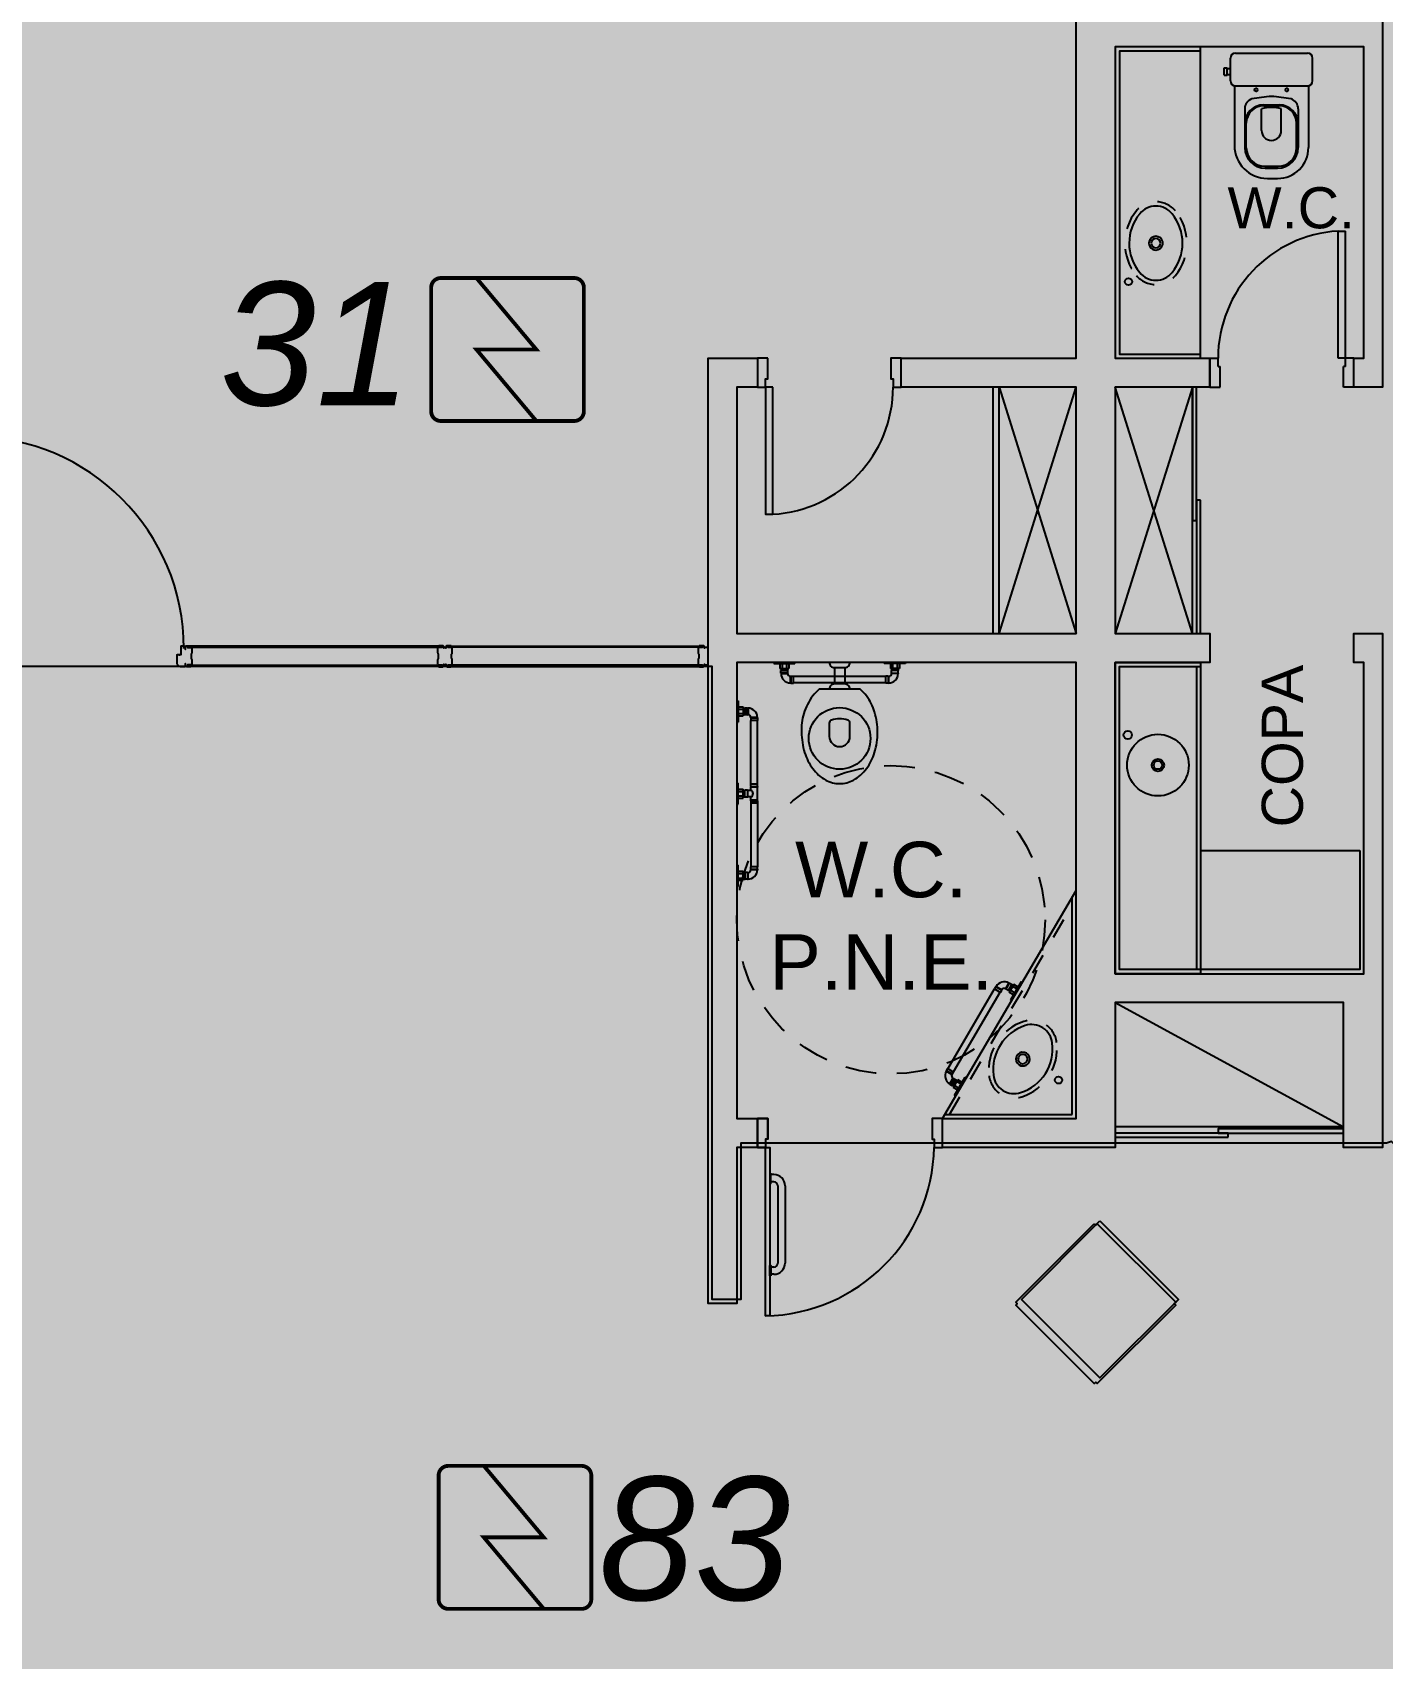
# Model space of a CAD drawing. Header units: metres. Extents: x -331 to 2982, y 362 to 2539.
# Drawn here: x 846.32 to 852.89, y 1625.09 to 1633 of the extents above; entities that cross this region are included whole.
import ezdxf

# ---------------------------------------------------------------- set-up
doc = ezdxf.new("R2010")
doc.units = ezdxf.units.M
doc.linetypes.add('DASHED', pattern=[0.75, 0.5, -0.25])
doc.linetypes.add('XR_BL2_3 PAV$0$HIDDEN', pattern=[0.375, 0.25, -0.125])
doc.layers.get('0').update_dxf_attribs({"color": 251})
doc.layers.add('_corredores', color=251, linetype='Continuous', plot=False)
doc.layers.add('_salas', color=251, linetype='Continuous', plot=False)
for name, color, linetype in [('ALV', 251, 'Continuous'), ('CX', 251, 'Continuous'), ('DET. FUMAÇA', 1, 'Continuous'), ('Detector_antigo', 84, 'Continuous'), ('Est', 251, 'Continuous'), ('Mob', 251, 'Continuous'), ('Texto_Salas', 251, 'Continuous'), ('vid', 251, 'Continuous')]:
    doc.layers.add(name, color=color, linetype=linetype)
doc.styles.add('ARIAL', font='arial.ttf')
doc.styles.add('X3G_ENTITY_1416BAE9', font='arial.ttf', dxfattribs={"height": 0.6})

# ---------------------------------------------------------------- blocks, each defined once
blk = doc.blocks.new('XR_BL2_3 PAV$0$VOG13')
at = {"layer": 'Mob'}
for p, q in [((-20, -15), (-20, -4)), ((-17.5, -1.5), (17.5, -1.5)), ((20, -15), (20, -4)), ((-23, -8.75), (-21.5, -8.75)), ((-23, -12.25), (-23, -8.75)), ((-23, -12.25), (-21.5, -12.25)), ((-21.5, -12.25), (-21.5, -8.75)), ((-21.5, -9), (-20, -9)), ((-21.5, -12), (-20, -12)), ((-18, -17.45), (-18, -46.5)), ((-17.5, -17.5), (17.5, -17.5)), ((18, -17.45), (18, -47.5)), ((-13, -28.63), (-13, -35.9)), ((-4.8, -39.2), (-4.8, -28.61)), ((-3.8, -26.7), (3.8, -26.7)), ((-3.75, -27.1), (3.75, -27.1)), ((4.8, -39.2), (4.8, -28.61)), ((13, -28.63), (13, -35.9)), ((-13, -35.9), (-13, -47.5)), ((-12.25, -47.6), (-12.25, -35.6)), ((12.25, -47.6), (12.25, -35.6)), ((13, -35.9), (13, -47.5)), ((-3.25, -56.6), (3.25, -56.6)), ((-3, -57.5), (3, -57.5)), ((-2, -62.5), (3, -62.5))]:
    blk.add_line(p, q, dxfattribs=at)
for centre in [(-7.5, -19.4), (7.5, -19.4)]:
    blk.add_circle(centre, 0.75, dxfattribs=at)
for centre, radius, start, end in [((-17.5, -4), 2.5, 90, 180), ((17.5, -4), 2.5, 0, 90), ((-17.5, -15), 2.5, 180, 270), ((17.5, -15), 2.5, 270, 0), ((5.57, -107.06), 84.64, 93.7724, 100.27879), ((-5.57, -107.06), 84.64, 79.72121, 86.2276), ((-7.81, -28.67), 5.19, 109.37837, 179.5279), ((-3.8, -35.9), 9.2, 90, 180), ((-3.75, -35.6), 8.5, 90, 180), ((-0.88, -40.32), 12.35, 85.90745, 108.49787), ((0.88, -40.32), 12.35, 71.50213, 94.09255), ((3.75, -35.6), 8.5, 0, 90), ((3.8, -35.9), 9.2, 0, 90), ((7.81, -28.67), 5.19, 0.4721, 70.62163), ((0, -39.2), 4.8, 180, 0), ((-2, -46.5), 16, 180, 270), ((-3, -47.5), 10, 180, 270), ((-3.25, -47.6), 9, 180, 270), ((3, -47.5), 10, 270, 0), ((3, -47.5), 15, 270, 0), ((3.25, -47.6), 9, 270, 0)]:
    blk.add_arc(centre, radius, start, end, dxfattribs=at)
blk = doc.blocks.new('XR_BL2_3 PAV$0$CUB_EMB_L5917')
at = {"layer": 'Mob', "linetype": 'XR_BL2_3 PAV$0$HIDDEN', "ltscale": 0.05}
for points in [[(0.1568, 0.2924, 0.358975), (-0.1568, 0.2924)], [(-0.1568, 0.2924, 0.471699), (-0.1569, 0.1027)], [(0.1568, 0.1026, 0.472393), (0.1568, 0.2924)], [(-0.1569, 0.1027, 0.359179), (0.1568, 0.1026)]]:
    blk.add_lwpolyline(points, format="xyb", dxfattribs=at)
at = {"layer": 'Mob'}
for points in [[(0.1433, 0.2761, 0.358974), (-0.1433, 0.276)], [(-0.1433, 0.276, 0.471701), (-0.1435, 0.1191)], [(0.1433, 0.119, 0.472527), (0.1433, 0.2761)], [(0, 0.2202, 1), (0, 0.1748)], [(0, 0.1748, 1), (0, 0.2202)], [(-0.1435, 0.1191, 0.359169), (0.1433, 0.119)]]:
    blk.add_lwpolyline(points, format="xyb", dxfattribs=at)
blk.add_lwpolyline([(0.0336, 0.1975, 1.732057), (-0.0168, 0.1684, 0.577348)], format="xyb", close=True, dxfattribs=at)
blk.add_circle((0.1874, 0.0647), 0.0175, dxfattribs=at)
blk = doc.blocks.new('Detector de fumaça')
at = {"layer": 'DET. FUMAÇA', "linetype": 'Continuous', "lineweight": 15, "const_width": 0.0187}
blk.add_lwpolyline([(774.5995, 539.8158), (775.2491, 539.8158, -0.414214), (775.2958, 539.769), (775.2958, 539.1669, -0.414214), (775.2491, 539.1202), (774.5995, 539.1202, -0.414214), (774.5527, 539.1669), (774.5527, 539.769, -0.414214)], format="xyb", close=True, dxfattribs=at)
blk.add_lwpolyline([(774.773, 539.8158), (775.0645, 539.468), (774.773, 539.468), (775.0645, 539.1202)], dxfattribs=at)

msp = doc.modelspace()

# ---------------------------------------------------------------- hatches: boundary and pattern name
at = {"layer": '_corredores', "transparency": 33554508}
h = msp.add_hatch(color=256, dxfattribs=at)
h.dxf.hatch_style = 1
h.paths.add_polyline_path([(849.579, 1608.9411), (849.579, 1612.2161), (852.229, 1612.2161), (852.229, 1614.6511), (851.629, 1614.6511), (851.629, 1624.5643), (870.399, 1624.5643), (870.399, 1626.4001), (870.209, 1626.4001), (870.209, 1626.5971), (870.023, 1626.7843), (866.324, 1626.785), (866.3084, 1626.7515), (866.2038, 1626.8336), (865.4424, 1627.5943), (864.014, 1627.5943), (862.5855, 1627.5943), (861.7756, 1626.785), (861.74, 1626.785), (861.7364, 1626.7841), (861.7229, 1626.7829), (861.7049, 1626.7829), (858.1107, 1626.785), (857.764, 1626.4383), (857.4173, 1626.785), (853.8241, 1626.785), (853.8085, 1626.7515), (853.7038, 1626.8336), (852.9425, 1627.5943), (851.514, 1627.5943), (849.7675, 1627.5943), (849.7675, 1626.8343), (849.6275, 1626.8343), (849.6275, 1629.9143), (841.254, 1629.9143), (841.254, 1628.0743), (840.4941, 1628.0743), (840.4941, 1627.1161), (840.7759, 1626.8343), (840.3941, 1626.4525), (840.0615, 1626.785), (836.4544, 1626.785), (836.4387, 1626.7515), (836.3341, 1626.8336), (835.5727, 1627.5943), (834.1443, 1627.5943), (832.7159, 1627.5943), (831.9059, 1626.785), (831.8704, 1626.785), (831.8668, 1626.7841), (831.8533, 1626.7829), (831.8353, 1626.7829), (828.241, 1626.785), (827.8943, 1626.4383), (827.5477, 1626.785), (823.9539, 1626.785), (823.9383, 1626.7515), (823.8336, 1626.8336), (823.0723, 1627.5943), (821.6438, 1627.5943), (820.2154, 1627.5943), (819.4055, 1626.785), (819.3699, 1626.785), (819.3663, 1626.7841), (819.3528, 1626.7829), (819.3348, 1626.7829), (815.7405, 1626.785), (815.3939, 1626.4383), (815.0472, 1626.785), (811.4539, 1626.785), (811.4383, 1626.7515), (811.3337, 1626.8336), (810.5723, 1627.5943), (809.1439, 1627.5943), (807.7155, 1627.5943), (806.9055, 1626.785), (806.8699, 1626.785), (806.8664, 1626.7841), (806.8529, 1626.7829), (806.8349, 1626.7829), (803.2406, 1626.785), (802.8939, 1626.4383), (802.5473, 1626.785), (798.9539, 1626.785), (798.9383, 1626.7515), (798.8337, 1626.8336), (798.0723, 1627.5943), (796.6439, 1627.5943), (795.2155, 1627.5943), (794.4055, 1626.785), (794.3699, 1626.785), (794.3664, 1626.7841), (794.3529, 1626.7829), (794.3349, 1626.7829), (790.7406, 1626.785), (790.3939, 1626.4383), (790.0473, 1626.785), (786.454, 1626.785), (786.4384, 1626.7515), (786.3338, 1626.8336), (785.5724, 1627.5943), (784.144, 1627.5943), (782.7155, 1627.5943), (781.9056, 1626.785), (781.87, 1626.785), (781.8664, 1626.7841), (781.8529, 1626.7829), (781.8349, 1626.7829), (778.2407, 1626.785), (777.894, 1626.4383), (777.5473, 1626.785), (773.9541, 1626.785), (773.9385, 1626.7515), (773.8338, 1626.8336), (773.0725, 1627.5943), (771.644, 1627.5943), (770.2156, 1627.5943), (769.4057, 1626.785), (769.3701, 1626.785), (769.3665, 1626.7841), (769.353, 1626.7829), (769.335, 1626.7829), (765.635, 1626.7843), (765.449, 1626.5971), (765.449, 1626.4001), (765.259, 1626.4001), (765.259, 1624.5643), (770.104, 1624.5643), (770.104, 1614.6511), (770.414, 1614.6511), (770.414, 1605.5311), (765.029, 1605.5311), (765.029, 1610.8311), (763.829, 1610.8311), (763.829, 1605.5311), (755.929, 1605.5311), (755.929, 1610.8311), (754.829, 1610.8311), (754.829, 1605.5311), (746.079, 1605.5311), (746.079, 1601.9161), (748.449, 1601.9161), (748.449, 1603.6161), (748.049, 1603.6161), (748.049, 1603.8161), (754.474, 1603.8161), (754.474, 1603.6161), (754.149, 1603.6161), (754.149, 1601.9161), (754.474, 1601.9161), (754.474, 1601.7161), (754.474, 1601.1911), (757.974, 1601.1911), (757.974, 1603.5911), (757.974, 1603.7911), (768.029, 1603.7911), (768.029, 1603.7711), (768.834, 1603.7711), (768.834, 1595.8111), (768.004, 1595.8111), (768.004, 1595.7911), (762.364, 1595.7911), (762.364, 1590.5811), (754.174, 1590.5811), (754.174, 1593.0661), (752.499, 1593.0661), (752.499, 1560.5411), (752.299, 1560.5411), (752.299, 1561.4411), (751.199, 1561.4411), (751.199, 1558.1161), (752.299, 1558.1161), (752.299, 1559.1161), (752.499, 1559.1161), (752.499, 1557.1161), (755.419, 1557.1161), (755.419, 1558.9661), (753.924, 1558.9661), (753.924, 1563.4411), (754.189, 1563.4411), (754.189, 1587.6511), (760.824, 1587.6511), (760.824, 1587.7411), (768.929, 1587.7411), (768.929, 1563.8411), (770.329, 1563.8411), (770.329, 1587.7411), (771.929, 1587.7411), (773.029, 1587.7411), (775.879, 1587.7411), (775.879, 1586.6411), (777.179, 1586.6411), (777.179, 1587.7411), (788.779, 1587.7411), (788.779, 1586.6411), (790.079, 1586.6411), (790.079, 1587.7411), (802.329, 1587.7411), (804.029, 1587.7411), (844.979, 1587.7411), (844.979, 1587.9161), (845.279, 1587.9161), (845.279, 1587.5625), (845.279, 1563.2411), (806.429, 1563.2411), (806.429, 1563.4411), (806.629, 1563.4411), (806.629, 1565.7911), (806.229, 1565.7911), (806.229, 1585.1911), (806.629, 1585.1911), (806.629, 1587.5411), (803.039, 1587.5411), (803.039, 1576.8411), (798.689, 1576.8411), (796.094, 1576.8411, -0.496898), (794.3598, 1575.527), (793.5592, 1573.0628), (798.509, 1571.4495), (798.509, 1560.7211), (794.829, 1560.7211), (794.829, 1560.5411), (794.829, 1557.5511), (801.129, 1557.5511), (801.129, 1556.4511), (802.329, 1556.4511), (802.329, 1557.5511), (805.229, 1557.5511), (805.229, 1556.4511), (806.429, 1556.4511), (806.429, 1560.6911), (845.279, 1560.6911), (845.279, 1555.9965), (846.404, 1555.9965), (846.404, 1556.8911), (846.054, 1556.8911), (846.054, 1556.9911), (846.454, 1556.9911), (846.454, 1560.6911), (849.204, 1560.6911), (849.204, 1556.9911), (849.604, 1556.9911), (849.604, 1556.8911), (849.254, 1556.8911), (849.254, 1555.9965), (850.479, 1555.9965), (850.479, 1563.2411), (849.579, 1563.2411), (849.579, 1572.2911), (849.579, 1575.9411), (849.579, 1587.5625), (849.579, 1588.1411), (849.679, 1588.1411), (849.679, 1587.9911), (866.719, 1587.9911), (870.339, 1587.9911), (870.339, 1595.7911), (866.429, 1595.7911), (866.429, 1595.7211), (852.429, 1595.7211), (852.429, 1590.3911), (849.579, 1590.3911)])
h.paths.add_polyline_path([(845.139, 1595.8411), (845.279, 1595.8411), (845.279, 1590.3411), (839.679, 1590.3411), (775.879, 1590.3411), (773.004, 1590.3411), (773.004, 1595.8111), (771.774, 1595.8111), (771.774, 1603.7661), (773.119, 1603.7661), (773.119, 1603.8211), (845.139, 1603.8211)], flags=16)
h.paths.add_polyline_path([(846.026, 1605.5311), (845.019, 1605.5311), (845.019, 1609.9311), (845.029, 1610.8311), (843.829, 1610.8311), (843.829, 1605.5311), (835.029, 1605.5311), (835.029, 1610.8311), (833.829, 1610.8311), (833.829, 1605.5311), (825.029, 1605.5311), (825.029, 1610.8311), (823.829, 1610.8311), (823.829, 1605.5311), (815.029, 1605.5311), (815.029, 1610.8311), (813.829, 1610.8311), (813.829, 1605.5311), (805.029, 1605.5311), (805.029, 1610.8311), (803.829, 1610.8311), (803.829, 1605.5311), (795.029, 1605.5311), (795.029, 1610.8311), (793.829, 1610.8311), (793.829, 1605.5311), (785.029, 1605.5311), (785.029, 1610.8311), (783.829, 1610.8311), (783.829, 1605.5311), (775.029, 1605.5311), (775.029, 1610.8311), (773.999, 1610.8311), (773.999, 1605.5311), (773.214, 1605.5311), (773.214, 1614.6511), (773.144, 1614.6511), (773.1437, 1620.1313), (775.1643, 1620.1313), (775.1643, 1622.0513), (773.6443, 1622.0513), (773.6443, 1621.6313), (773.184, 1621.6313), (773.184, 1624.5643), (845.949, 1624.5632), (845.9494, 1621.6313), (845.4887, 1621.6313), (845.4887, 1622.0513), (843.9887, 1622.0513), (843.9887, 1621.6313), (843.9687, 1620.1313), (845.9487, 1620.1313), (845.949, 1614.6511), (846.026, 1614.6511)], flags=16)
h.paths.add_polyline_path([(865.1904, 1593.8059, -2.788173), (864.4071, 1590.6278), (864.5694, 1590.7057), (864.758, 1590.3806), (866.0583, 1591.2781, -0.450063), (866.3503, 1592.4627), (865.616, 1593.8618), (865.2979, 1593.6615)], flags=16)
h.paths.add_polyline_path([(845.264, 1626.4525), (844.8822, 1626.8343), (845.264, 1627.2162), (845.6458, 1626.8343)], flags=16)
h.paths.add_polyline_path([(851.514, 1626.4525), (851.1322, 1626.8343), (851.514, 1627.2162), (851.8958, 1626.8343)], flags=16)
h.paths.add_polyline_path([(834.1442, 1626.4525), (833.7624, 1626.8343), (834.1442, 1627.2162), (834.526, 1626.8343)], flags=16)
h.paths.add_polyline_path([(864.014, 1626.4525), (863.6322, 1626.8343), (864.014, 1627.2162), (864.3958, 1626.8343)], flags=16)
h.paths.add_polyline_path([(821.6442, 1626.4525), (821.2623, 1626.8343), (821.6442, 1627.2162), (822.026, 1626.8343)], flags=16)
h.paths.add_polyline_path([(809.5258, 1626.8343), (809.144, 1626.4525), (808.7622, 1626.8343), (809.144, 1627.2162)], flags=16)
h.paths.add_polyline_path([(797.0258, 1626.8343), (796.644, 1626.4525), (796.2622, 1626.8343), (796.644, 1627.2162)], flags=16)
h.paths.add_polyline_path([(784.5258, 1626.8343), (784.1439, 1626.4525), (783.7621, 1626.8343), (784.1439, 1627.2162)], flags=16)
h.paths.add_polyline_path([(772.0258, 1626.8343), (771.644, 1626.4525), (771.2622, 1626.8343), (771.644, 1627.2162)], flags=16)
h.paths.add_polyline_path([(767.5755, 1593.944), (767.4281, 1593.8407), (767.223, 1594.0851), (766.3285, 1593.1906, -0.414214), (766.3285, 1592.3916), (767.223, 1591.4971), (767.4281, 1591.7414), (767.5755, 1591.6382, -3.171595)], flags=16)
at = {"layer": '_salas', "transparency": 33554559}
h = msp.add_hatch(color=256, dxfattribs=at)
h.dxf.hatch_style = 1
h.paths.add_polyline_path([(870.379, 1637.7293), (851.629, 1637.7293), (851.629, 1639.2843), (851.299, 1639.2843), (851.299, 1637.7293), (840.564, 1637.7293), (840.564, 1639.2843), (840.234, 1639.2843), (840.234, 1637.7293), (765.239, 1637.7293), (765.239, 1626.3801), (765.429, 1626.3801), (765.429, 1626.5771), (765.615, 1626.7643), (769.3501, 1626.765), (769.3826, 1626.773), (769.4342, 1626.8136), (770.1916, 1627.5703), (770.2047, 1627.5834), (770.229, 1627.5743), (771.624, 1627.5743), (773.0191, 1627.5743), (773.0434, 1627.5834), (773.0565, 1627.5703), (773.8138, 1626.8136), (773.8655, 1626.773), (773.898, 1626.765), (777.5273, 1626.765), (777.8669, 1626.4254), (777.8811, 1626.4254), (778.2207, 1626.765), (781.85, 1626.765), (781.8825, 1626.773), (781.9342, 1626.8136), (782.6915, 1627.5703), (782.7046, 1627.5834), (782.7289, 1627.5743), (784.124, 1627.5743), (785.519, 1627.5743), (785.5433, 1627.5834), (785.5564, 1627.5703), (786.3138, 1626.8136), (786.3654, 1626.773), (786.3979, 1626.765), (790.0273, 1626.765), (790.3669, 1626.4254), (790.3739, 1626.4325), (790.7206, 1626.765), (794.3499, 1626.765), (794.3824, 1626.773), (794.4341, 1626.8136), (795.1914, 1627.5703), (795.2045, 1627.5834), (795.2289, 1627.5743), (796.6239, 1627.5743), (798.0189, 1627.5743), (798.0433, 1627.5834), (798.0564, 1627.5703), (798.8137, 1626.8136), (798.8654, 1626.773), (798.8979, 1626.765), (802.5273, 1626.765), (802.8669, 1626.4254), (802.8739, 1626.4325), (803.2206, 1626.765), (806.8499, 1626.765), (806.8824, 1626.773), (806.9341, 1626.8136), (807.6914, 1627.5703), (807.7045, 1627.5834), (807.7289, 1627.5743), (809.1239, 1627.5743), (810.5189, 1627.5743), (810.5433, 1627.5834), (810.5564, 1627.5703), (811.3137, 1626.8136), (811.3654, 1626.773), (811.3979, 1626.765), (815.0272, 1626.765), (815.3668, 1626.4254), (815.3739, 1626.4325), (815.7205, 1626.765), (819.3499, 1626.765), (819.3824, 1626.773), (819.434, 1626.8136), (820.1914, 1627.5703), (820.2045, 1627.5834), (820.2288, 1627.5743), (821.6238, 1627.5743), (823.0189, 1627.5743), (823.0432, 1627.5834), (823.0563, 1627.5703), (823.8136, 1626.8136), (823.8653, 1626.773), (823.8978, 1626.765), (827.5277, 1626.765), (827.8673, 1626.4254), (827.8743, 1626.4325), (828.221, 1626.765), (831.8504, 1626.765), (831.8828, 1626.773), (831.9345, 1626.8136), (832.6919, 1627.5703), (832.7049, 1627.5834), (832.7293, 1627.5743), (834.1243, 1627.5743), (835.5193, 1627.5743), (835.5437, 1627.5834), (835.5568, 1627.5703), (836.3141, 1626.8136), (836.3658, 1626.773), (836.3983, 1626.765), (840.0415, 1626.765), (840.3741, 1626.4325), (840.7559, 1626.8143), (840.4741, 1627.0961), (840.4741, 1628.0543), (841.234, 1628.0543), (841.234, 1629.8943), (849.6075, 1629.8943), (849.6075, 1626.8143), (849.7475, 1626.8143), (849.7475, 1627.5743), (851.494, 1627.5743), (852.8891, 1627.5743), (852.9134, 1627.5834), (852.9265, 1627.5703), (853.6838, 1626.8136), (853.7355, 1626.773), (853.768, 1626.765), (857.3973, 1626.765), (857.7369, 1626.4254), (857.744, 1626.4325), (858.0907, 1626.765), (861.72, 1626.765), (861.7525, 1626.773), (861.8042, 1626.8136), (862.5615, 1627.5703), (862.5746, 1627.5834), (862.5989, 1627.5743), (863.994, 1627.5743), (865.389, 1627.5743), (865.4133, 1627.5834), (865.4264, 1627.5703), (866.1838, 1626.8136), (866.2354, 1626.773), (866.2679, 1626.765), (870.003, 1626.7643), (870.189, 1626.5771), (870.189, 1626.3801), (870.379, 1626.3801), (870.379, 1626.3801)])
h = msp.add_hatch(color=256, dxfattribs=at)
h.dxf.hatch_style = 1
h.paths.add_polyline_path([(870.399, 1637.7493), (851.649, 1637.7493), (851.649, 1639.3043), (851.319, 1639.3043), (851.319, 1637.7493), (840.584, 1637.7493), (840.584, 1639.3043), (840.254, 1639.3043), (840.254, 1637.7493), (765.259, 1637.7493), (765.259, 1626.4001), (765.449, 1626.4001), (765.449, 1626.5971), (765.635, 1626.7843), (769.3701, 1626.785), (769.4026, 1626.793), (769.4542, 1626.8336), (770.2116, 1627.5903), (770.2247, 1627.6034), (770.249, 1627.5943), (771.644, 1627.5943), (773.0391, 1627.5943), (773.0634, 1627.6034), (773.0765, 1627.5903), (773.8338, 1626.8336), (773.8855, 1626.793), (773.918, 1626.785), (777.5473, 1626.785), (777.8869, 1626.4454), (777.894, 1626.4525), (778.2407, 1626.785), (781.87, 1626.785), (781.9025, 1626.793), (781.9542, 1626.8336), (782.7115, 1627.5903), (782.7246, 1627.6034), (782.7489, 1627.5943), (784.144, 1627.5943), (785.539, 1627.5943), (785.5633, 1627.6034), (785.5764, 1627.5903), (786.3338, 1626.8336), (786.3854, 1626.793), (786.4179, 1626.785), (790.0473, 1626.785), (790.3869, 1626.4454), (790.3939, 1626.4525), (790.7406, 1626.785), (794.3699, 1626.785), (794.4024, 1626.793), (794.4541, 1626.8336), (795.2114, 1627.5903), (795.2245, 1627.6034), (795.2489, 1627.5943), (796.6439, 1627.5943), (798.0389, 1627.5943), (798.0633, 1627.6034), (798.0764, 1627.5903), (798.8337, 1626.8336), (798.8854, 1626.793), (798.9179, 1626.785), (802.5473, 1626.785), (802.8869, 1626.4454), (802.8939, 1626.4525), (803.2406, 1626.785), (806.8699, 1626.785), (806.9024, 1626.793), (806.9541, 1626.8336), (807.7114, 1627.5903), (807.7245, 1627.6034), (807.7489, 1627.5943), (809.1439, 1627.5943), (810.5389, 1627.5943), (810.5633, 1627.6034), (810.5764, 1627.5903), (811.3337, 1626.8336), (811.3854, 1626.793), (811.4179, 1626.785), (815.0472, 1626.785), (815.3868, 1626.4454), (815.3939, 1626.4525), (815.7405, 1626.785), (819.3699, 1626.785), (819.4024, 1626.793), (819.454, 1626.8336), (820.2114, 1627.5903), (820.2245, 1627.6034), (820.2488, 1627.5943), (821.6438, 1627.5943), (823.0389, 1627.5943), (823.0632, 1627.6034), (823.0763, 1627.5903), (823.8336, 1626.8336), (823.8853, 1626.793), (823.9178, 1626.785), (827.5477, 1626.785), (827.8873, 1626.4454), (827.8943, 1626.4525), (828.241, 1626.785), (831.8704, 1626.785), (831.9028, 1626.793), (831.9545, 1626.8336), (832.7119, 1627.5903), (832.7249, 1627.6034), (832.7493, 1627.5943), (834.1443, 1627.5943), (835.5393, 1627.5943), (835.5637, 1627.6034), (835.5768, 1627.5903), (836.3341, 1626.8336), (836.3858, 1626.793), (836.4183, 1626.785), (840.0615, 1626.785), (840.3941, 1626.4525), (840.7759, 1626.8343), (840.4941, 1627.1161), (840.4941, 1628.0743), (841.254, 1628.0743), (841.254, 1629.9143), (849.6275, 1629.9143), (849.6275, 1626.8343), (849.7675, 1626.8343), (849.7675, 1627.5943), (851.514, 1627.5943), (852.9091, 1627.5943), (852.9334, 1627.6034), (852.9465, 1627.5903), (853.7038, 1626.8336), (853.7555, 1626.793), (853.788, 1626.785), (857.4173, 1626.785), (857.7569, 1626.4454), (857.764, 1626.4525), (858.1107, 1626.785), (861.74, 1626.785), (861.7725, 1626.793), (861.8242, 1626.8336), (862.5815, 1627.5903), (862.5946, 1627.6034), (862.6189, 1627.5943), (864.014, 1627.5943), (865.409, 1627.5943), (865.4333, 1627.6034), (865.4464, 1627.5903), (866.2038, 1626.8336), (866.2554, 1626.793), (866.2879, 1626.785), (870.023, 1626.7843), (870.209, 1626.5971), (870.209, 1626.4001), (870.399, 1626.4001), (870.399, 1626.4001)])
h = msp.add_hatch(color=256, dxfattribs=at)
h.dxf.hatch_style = 1
h.paths.add_polyline_path([(834.1242, 1627.1962), (833.7424, 1626.8143), (834.1242, 1626.4325), (834.506, 1626.8143)])
h.paths.add_polyline_path([(845.6258, 1626.8143), (845.244, 1627.1962), (844.8622, 1626.8143), (845.244, 1626.4325)])
h.paths.add_polyline_path([(851.8758, 1626.8143), (851.494, 1627.1962), (851.1122, 1626.8143), (851.494, 1626.4325)])
h.paths.add_polyline_path([(864.3758, 1626.8143), (863.994, 1627.1962), (863.6122, 1626.8143), (863.994, 1626.4325)])
h = msp.add_hatch(color=256, dxfattribs=at)
h.dxf.hatch_style = 1
h.paths.add_polyline_path([(834.1442, 1627.2162), (833.7624, 1626.8343), (834.1442, 1626.4525), (834.526, 1626.8343)])
h.paths.add_polyline_path([(845.6458, 1626.8343), (845.264, 1627.2162), (844.8822, 1626.8343), (845.264, 1626.4525)])
h.paths.add_polyline_path([(851.8958, 1626.8343), (851.514, 1627.2162), (851.1322, 1626.8343), (851.514, 1626.4525)])
h.paths.add_polyline_path([(864.3958, 1626.8343), (864.014, 1627.2162), (863.6322, 1626.8343), (864.014, 1626.4525)])

# ---------------------------------------------------------------- linework, layer by layer
at = {"color": 251, "true_color": 0x606060}
msp.add_lwpolyline([(857.7569, 1626.4454), (857.4173, 1626.785), (853.8241, 1626.785), (853.8231, 1626.7829), (853.8051, 1626.7829), (853.7916, 1626.7841), (853.7555, 1626.793), (853.7038, 1626.8336), (852.9465, 1627.5903), (852.9334, 1627.6034), (852.9091, 1627.5943), (851.514, 1627.5943), (849.7675, 1627.5943), (849.7675, 1626.8343), (849.6275, 1626.8343), (849.6275, 1629.9143), (841.254, 1629.9143)], dxfattribs=at)
at = {"color": 251}
msp.add_lwpolyline([(851.514, 1627.2162), (851.8958, 1626.8343), (851.514, 1626.4525), (851.1322, 1626.8343)], close=True, dxfattribs=at)
msp.add_lwpolyline([(851.514, 1627.2162), (851.8958, 1626.8343), (851.514, 1626.4525), (851.1322, 1626.8343)], close=True, dxfattribs=at)
at = {"layer": 'ALV', "color": 251}
msp.add_lwpolyline([(852.889, 1634.7243), (852.889, 1631.2743), (852.749, 1631.2743), (852.749, 1631.4143), (852.799, 1631.4143), (852.799, 1632.9293), (851.589, 1632.9293), (851.589, 1631.4143), (852.049, 1631.4143), (852.049, 1631.2743), (851.589, 1631.2743), (851.589, 1630.0743), (852.049, 1630.0743), (852.049, 1629.9343), (851.589, 1629.9343), (851.589, 1628.4193), (852.799, 1628.4193), (852.799, 1629.9343), (852.749, 1629.9343), (852.749, 1630.0743), (852.889, 1630.0743), (852.889, 1627.5743), (852.699, 1627.5743), (852.699, 1628.2793), (851.589, 1628.2793), (851.589, 1627.5743), (850.7475, 1627.5743), (850.7475, 1627.7143), (851.399, 1627.7143), (851.399, 1629.9343), (849.7475, 1629.9343), (849.7475, 1627.7143), (849.8475, 1627.7143), (849.8475, 1627.5743), (849.7475, 1627.5743), (849.7475, 1626.8143), (849.6075, 1626.8143), (849.6075, 1631.4143), (849.6075, 1631.4143), (849.8475, 1631.4143), (849.8475, 1631.2743), (849.7475, 1631.2743), (849.7475, 1630.0743), (851.399, 1630.0743), (851.399, 1631.2743), (850.5475, 1631.2743), (850.5475, 1631.4143), (851.399, 1631.4143), (851.399, 1635.1133)], dxfattribs=at)
at = {"layer": 'CX', "color": 251}
for p, q in [((852.674, 1631.4143), (852.674, 1632.0333)), ((852.674, 1632.0333), (852.709, 1632.0333)), ((852.709, 1631.4143), (852.709, 1632.0333)), ((852.049, 1631.2743), (852.049, 1631.4143)), ((852.049, 1631.4143), (852.089, 1631.4143)), ((852.089, 1631.3743), (852.089, 1631.4143)), ((852.089, 1631.3743), (852.099, 1631.3743)), ((852.099, 1631.2743), (852.099, 1631.3743)), ((852.709, 1631.4143), (852.674, 1631.4143)), ((852.699, 1631.2743), (852.699, 1631.3743)), ((852.709, 1631.3743), (852.699, 1631.3743)), ((852.709, 1631.3743), (852.709, 1631.4143)), ((852.749, 1631.4143), (852.709, 1631.4143)), ((852.749, 1631.2743), (852.749, 1631.4143)), ((850.994, 1630.0743), (850.994, 1631.2743)), ((851.024, 1630.0743), (851.024, 1631.2743)), ((851.964, 1630.0743), (851.964, 1631.2743)), ((852.049, 1631.2743), (852.099, 1631.2743)), ((852.749, 1631.2743), (852.699, 1631.2743)), ((849.9275, 1627.4418), (849.9125, 1627.4418)), ((849.9275, 1627.4068), (849.9125, 1627.4068)), ((849.9475, 1627.3868), (849.9475, 1627.0118)), ((849.9825, 1627.3868), (849.9825, 1627.0118)), ((849.9275, 1626.9918), (849.9125, 1626.9918)), ((849.9275, 1626.9568), (849.9125, 1626.9568))]:
    msp.add_line(p, q, dxfattribs=at)
for points in [[(849.8975, 1631.4143), (849.8475, 1631.4143), (849.8475, 1631.2743), (849.8875, 1631.2743), (849.8875, 1631.3143), (849.8975, 1631.3143)], [(850.5475, 1631.4143), (850.4975, 1631.4143), (850.4975, 1631.3143), (850.5075, 1631.3143), (850.5075, 1631.2743), (850.5475, 1631.2743)], [(849.9225, 1631.2743), (849.8875, 1631.2743), (849.8875, 1630.6553), (849.9225, 1630.6553)], [(851.984, 1631.2743), (851.964, 1631.2743), (851.964, 1630.6243), (851.984, 1630.6243)], [(852.004, 1630.7243), (851.984, 1630.7243), (851.984, 1630.0743), (852.004, 1630.0743)], [(849.8475, 1627.7143), (849.8975, 1627.7143), (849.8975, 1627.6143), (849.8875, 1627.6143), (849.8875, 1627.5743), (849.8475, 1627.5743)], [(850.7475, 1627.7143), (850.6975, 1627.7143), (850.6975, 1627.6143), (850.7075, 1627.6143), (850.7075, 1627.5743), (850.7475, 1627.5743)], [(852.139, 1627.6243), (852.139, 1627.6443), (851.589, 1627.6443), (851.589, 1627.6243)], [(852.699, 1627.6443), (852.699, 1627.6643), (852.089, 1627.6643), (852.089, 1627.6443)], [(849.8875, 1627.5743), (849.9075, 1627.5743), (849.9075, 1626.7543), (849.8875, 1626.7543)], [(849.9125, 1627.4493), (849.9075, 1627.4493), (849.9075, 1627.3993), (849.9125, 1627.3993)], [(849.9125, 1626.9493), (849.9075, 1626.9493), (849.9075, 1626.9993), (849.9125, 1626.9993)]]:
    msp.add_lwpolyline(points, close=True, dxfattribs=at)
for points in [[(847.0647, 1629.92), (847.0647, 1629.9275), (847.0634, 1629.9275), (847.0634, 1629.918, -0.422579), (847.0587, 1629.9129), (847.0402, 1629.9129, -0.414214), (847.0236, 1629.9294), (847.0236, 1629.9709, -0.414214), (847.0256, 1629.9729), (847.0331, 1629.9729), (847.0316, 1629.9706), (847.0376, 1629.9706), (847.0361, 1629.9729), (847.0436, 1629.9729), (847.0436, 1630.0129, -0.414214), (847.0456, 1630.0149), (847.0584, 1630.0149, -0.414214), (847.0634, 1630.01), (847.0634, 1629.9995), (847.0647, 1629.9995), (847.0647, 1630.0087, -0.439162), (847.0707, 1630.0153), (847.0887, 1630.0153, -0.414214), (847.0897, 1630.0143), (847.0897, 1630.0138), (847.0747, 1630.0138), (847.0747, 1630.0065), (847.0895, 1630.0065, -0.322891), (847.0952, 1630.0013), (847.0952, 1629.981, -0.13729), (847.0944, 1629.9784), (847.0929, 1629.9758, 0.13729), (847.0921, 1629.9732), (847.0921, 1629.9643), (847.0921, 1629.9555, 0.13729), (847.0929, 1629.9529), (847.0944, 1629.9503, -0.13729), (847.0952, 1629.9477), (847.0952, 1629.9273, -0.322891), (847.0895, 1629.9221), (847.0747, 1629.9221), (847.0747, 1629.9148), (847.0897, 1629.9148), (847.0897, 1629.9143, -0.414214), (847.0887, 1629.9133), (847.0707, 1629.9133, -0.439162)], [(848.3291, 1630.0063), (848.3251, 1630.0063, 0.414214), (848.3221, 1630.0033), (848.3221, 1630.0087, 0.439162), (848.3161, 1630.0153), (848.2981, 1630.0153, 0.414214), (848.2971, 1630.0143), (848.2971, 1630.0138), (848.3121, 1630.0138), (848.3121, 1630.0065), (848.2973, 1630.0065, 0.322891), (848.2916, 1630.0013), (848.2916, 1629.981, 0.13729), (848.2923, 1629.9784), (848.2939, 1629.9758, -0.13729), (848.2946, 1629.9732), (848.2946, 1629.9643), (848.2946, 1629.9555, -0.13729), (848.2939, 1629.9529), (848.2923, 1629.9503, 0.13729), (848.2916, 1629.9477), (848.2916, 1629.9273, 0.322891), (848.2973, 1629.9221), (848.3121, 1629.9221), (848.3121, 1629.9148), (848.2971, 1629.9148), (848.2971, 1629.9143, 0.414214), (848.2981, 1629.9133), (848.3161, 1629.9133, 0.439162), (848.3221, 1629.92), (848.3221, 1629.9253, 0.414214), (848.3251, 1629.9223), (848.3291, 1629.9223, 0.414214), (848.3321, 1629.9253), (848.3321, 1629.92, 0.439162), (848.3381, 1629.9133), (848.3561, 1629.9133, 0.414214), (848.3571, 1629.9143), (848.3571, 1629.9148), (848.3421, 1629.9148), (848.3421, 1629.9221), (848.3569, 1629.9221, 0.322891), (848.3626, 1629.9273), (848.3626, 1629.9477, 0.13729), (848.3618, 1629.9503), (848.3603, 1629.9529, -0.13729), (848.3595, 1629.9555), (848.3595, 1629.9643), (848.3595, 1629.9732, -0.13729), (848.3603, 1629.9758), (848.3618, 1629.9784, 0.13729), (848.3626, 1629.981), (848.3626, 1630.0013, 0.322891), (848.3569, 1630.0065), (848.3421, 1630.0065), (848.3421, 1630.0138), (848.3571, 1630.0138), (848.3571, 1630.0143, 0.414214), (848.3561, 1630.0153), (848.3381, 1630.0153, 0.439162), (848.3321, 1630.0087), (848.3321, 1630.0033, 0.414214)], [(849.6075, 1630.0063), (849.5925, 1630.0063, 0.414214), (849.5895, 1630.0033), (849.5895, 1630.0087, 0.439162), (849.5835, 1630.0153), (849.5655, 1630.0153, 0.414214), (849.5645, 1630.0143), (849.5645, 1630.0138), (849.5795, 1630.0138), (849.5795, 1630.0065), (849.5647, 1630.0065, 0.322891), (849.559, 1630.0013), (849.559, 1629.981, 0.13729), (849.5597, 1629.9784), (849.5613, 1629.9758, -0.13729), (849.5621, 1629.9732), (849.5621, 1629.9643), (849.5621, 1629.9555, -0.13729), (849.5613, 1629.9529), (849.5597, 1629.9503, 0.13729), (849.559, 1629.9477), (849.559, 1629.9273, 0.322891), (849.5647, 1629.9221), (849.5795, 1629.9221), (849.5795, 1629.9148), (849.5645, 1629.9148), (849.5645, 1629.9143, 0.414214), (849.5655, 1629.9133), (849.5835, 1629.9133, 0.439162), (849.5895, 1629.92), (849.5895, 1629.9253, 0.414214), (849.5925, 1629.9223), (849.6075, 1629.9223)]]:
    msp.add_lwpolyline(points, format="xyb", close=True, dxfattribs=at)
msp.add_lwpolyline([(849.8975, 1627.6143), (849.8975, 1627.7143), (849.8475, 1627.7143), (849.8475, 1627.5743), (849.8875, 1627.5743)], dxfattribs=at)
for centre, radius, start, end in [((852.709, 1631.4143), 0.62, 93.23616, 180), ((849.8875, 1631.2743), 0.62, 273.23616, 0), ((846.0266, 1630.0026), 1.03, 0, 90), ((849.8715, 1627.5903), 0.8361, 271.09311, 358.90689), ((849.9275, 1627.3868), 0.055, 0, 90), ((849.9275, 1627.3868), 0.02, 0, 90), ((849.9275, 1627.0118), 0.055, 270, 0), ((849.9275, 1627.0118), 0.02, 270, 0)]:
    msp.add_arc(centre, radius, start, end, dxfattribs=at)
at = {"layer": 'Est', "color": 251}
msp.add_lwpolyline([(851.4869, 1627.2032), (851.494, 1627.1962), (851.5011, 1627.2032), (851.8829, 1626.8214), (851.8758, 1626.8143), (851.8829, 1626.8073), (851.5011, 1626.4254), (851.494, 1626.4325), (851.4869, 1626.4254), (851.1051, 1626.8073), (851.1122, 1626.8143), (851.1051, 1626.8214)], close=True, dxfattribs=at)
at = {"layer": 'Mob', "color": 251}
for p, q in [((851.024, 1630.0743), (851.399, 1631.2743)), ((851.024, 1631.2743), (851.399, 1630.0743)), ((851.964, 1630.0743), (851.589, 1631.2743)), ((851.964, 1631.2743), (851.589, 1630.0743)), ((849.9272, 1629.9343), (849.9272, 1629.9283)), ((849.9272, 1629.9283), (850.0302, 1629.9283)), ((849.9568, 1629.9283), (849.9568, 1629.9043)), ((849.9568, 1629.9043), (850.0006, 1629.9043)), ((849.9621, 1629.8823), (849.9621, 1629.8943)), ((849.9621, 1629.8943), (849.9952, 1629.8943)), ((849.9621, 1629.8823), (849.9628, 1629.8798)), ((849.9952, 1629.8823), (849.9621, 1629.8823)), ((849.9628, 1629.9043), (849.9628, 1629.8943)), ((849.9628, 1629.8798), (849.9946, 1629.8798)), ((849.9678, 1629.9283), (849.9678, 1629.9043)), ((849.9896, 1629.9283), (849.9896, 1629.9043)), ((849.9946, 1629.9043), (849.9946, 1629.8943)), ((849.9952, 1629.8823), (849.9946, 1629.8798)), ((849.9952, 1629.8823), (849.9952, 1629.8943)), ((850.0006, 1629.9283), (850.0006, 1629.9043)), ((850.0107, 1629.8669), (850.0081, 1629.8662)), ((850.0081, 1629.8344), (850.0081, 1629.8662)), ((850.0107, 1629.8669), (850.0227, 1629.8669)), ((850.0107, 1629.8669), (850.0107, 1629.8338)), ((850.0227, 1629.8338), (850.0227, 1629.8669)), ((850.4723, 1629.8662), (850.0227, 1629.8662)), ((850.0302, 1629.9343), (850.0302, 1629.9283)), ((850.2225, 1629.9093), (850.2225, 1629.8293)), ((850.2725, 1629.9093), (850.2725, 1629.8293)), ((850.4648, 1629.9343), (850.4648, 1629.9283)), ((850.5678, 1629.9283), (850.4648, 1629.9283)), ((850.4843, 1629.8669), (850.4723, 1629.8669)), ((850.4723, 1629.8338), (850.4723, 1629.8669)), ((850.4843, 1629.8669), (850.4869, 1629.8662)), ((850.4843, 1629.8669), (850.4843, 1629.8338)), ((850.4869, 1629.8344), (850.4869, 1629.8662)), ((850.4944, 1629.9283), (850.4944, 1629.9043)), ((850.5382, 1629.9043), (850.4944, 1629.9043)), ((850.5329, 1629.8943), (850.4998, 1629.8943)), ((850.4998, 1629.8823), (850.4998, 1629.8943)), ((850.4998, 1629.8823), (850.5004, 1629.8798)), ((850.4998, 1629.8823), (850.5329, 1629.8823)), ((850.5322, 1629.8798), (850.5004, 1629.8798)), ((850.5005, 1629.9043), (850.5005, 1629.8943)), ((850.5054, 1629.9283), (850.5054, 1629.9043)), ((850.5272, 1629.9283), (850.5272, 1629.9043)), ((850.5322, 1629.9043), (850.5322, 1629.8943)), ((850.5329, 1629.8823), (850.5322, 1629.8798)), ((850.5329, 1629.8823), (850.5329, 1629.8943)), ((850.5382, 1629.9283), (850.5382, 1629.9043)), ((850.5678, 1629.9343), (850.5678, 1629.9283)), ((850.0107, 1629.8338), (850.0081, 1629.8344)), ((850.0107, 1629.8338), (850.0227, 1629.8338)), ((850.4723, 1629.8344), (850.0227, 1629.8344)), ((850.4843, 1629.8338), (850.4723, 1629.8338)), ((850.4843, 1629.8338), (850.4869, 1629.8344)), ((849.7475, 1629.7473), (849.7535, 1629.7473)), ((849.7535, 1629.7473), (849.7535, 1629.6443)), ((849.7535, 1629.7177), (849.7775, 1629.7177)), ((849.7535, 1629.7068), (849.7775, 1629.7068)), ((849.7775, 1629.7177), (849.7775, 1629.6739)), ((849.7775, 1629.7117), (849.7875, 1629.7117)), ((849.7875, 1629.7124), (849.7875, 1629.6793)), ((849.7995, 1629.7124), (849.7875, 1629.7124)), ((849.7995, 1629.7124), (849.8021, 1629.7117)), ((849.7995, 1629.6793), (849.7995, 1629.7124)), ((849.8021, 1629.7117), (849.8021, 1629.68)), ((849.7475, 1629.6443), (849.7535, 1629.6443)), ((849.7535, 1629.6849), (849.7775, 1629.6849)), ((849.7535, 1629.6739), (849.7775, 1629.6739)), ((849.7775, 1629.68), (849.7875, 1629.68)), ((849.7995, 1629.6793), (849.7875, 1629.6793)), ((849.7995, 1629.6793), (849.8021, 1629.68)), ((849.815, 1629.6638), (849.8156, 1629.6664)), ((849.815, 1629.6638), (849.815, 1629.6518)), ((849.815, 1629.6638), (849.8481, 1629.6638)), ((849.8481, 1629.6518), (849.815, 1629.6518)), ((849.8474, 1629.6664), (849.8156, 1629.6664)), ((849.8156, 1629.3423), (849.8156, 1629.6518)), ((849.8481, 1629.6638), (849.8474, 1629.6664)), ((849.8474, 1629.3423), (849.8474, 1629.6518)), ((849.8481, 1629.6638), (849.8481, 1629.6518)), ((849.7475, 1629.3473), (849.7535, 1629.3473)), ((849.7535, 1629.2443), (849.7535, 1629.3473)), ((849.7535, 1629.3177), (849.7775, 1629.3177)), ((849.7535, 1629.3068), (849.7775, 1629.3068)), ((849.7775, 1629.2739), (849.7775, 1629.3177)), ((849.7775, 1629.3117), (849.7865, 1629.3117)), ((849.7865, 1629.2793), (849.7865, 1629.3124)), ((849.7985, 1629.3124), (849.7865, 1629.3124)), ((849.7985, 1629.3124), (849.7985, 1629.2793)), ((849.7985, 1629.3124), (849.801, 1629.3117)), ((849.8156, 1629.3117), (849.801, 1629.3117)), ((849.801, 1629.2799), (849.801, 1629.3117)), ((849.8149, 1629.3303), (849.8149, 1629.3423)), ((849.8481, 1629.3423), (849.8149, 1629.3423)), ((849.8149, 1629.3303), (849.8156, 1629.3278)), ((849.8149, 1629.3303), (849.8481, 1629.3303)), ((849.8156, 1629.3117), (849.8156, 1629.3278)), ((849.8474, 1629.3278), (849.8156, 1629.3278)), ((849.848, 1629.3303), (849.8474, 1629.3278)), ((849.8474, 1629.2639), (849.8474, 1629.3278)), ((849.8481, 1629.3303), (849.8481, 1629.3423)), ((849.7475, 1629.2443), (849.7535, 1629.2443)), ((849.7535, 1629.2849), (849.7775, 1629.2849)), ((849.7535, 1629.2739), (849.7775, 1629.2739)), ((849.7775, 1629.28), (849.7865, 1629.28)), ((849.7985, 1629.2793), (849.7865, 1629.2793)), ((849.7985, 1629.2793), (849.801, 1629.2799)), ((849.8156, 1629.2799), (849.801, 1629.2799)), ((849.8149, 1629.2613), (849.8156, 1629.2639)), ((849.8149, 1629.2613), (849.8149, 1629.2493)), ((849.8149, 1629.2613), (849.8481, 1629.2613)), ((849.8481, 1629.2493), (849.8149, 1629.2493)), ((849.8156, 1629.2639), (849.8156, 1629.2799)), ((849.8474, 1629.2639), (849.8156, 1629.2639)), ((849.8156, 1629.2493), (849.8156, 1628.9398)), ((849.8481, 1629.2613), (849.8474, 1629.2639)), ((849.8474, 1629.2493), (849.8474, 1628.9398)), ((849.8481, 1629.2613), (849.8481, 1629.2493)), ((852.004, 1629.0193), (852.779, 1629.0193)), ((849.7475, 1628.9473), (849.7535, 1628.9473)), ((849.7535, 1628.8443), (849.7535, 1628.9473)), ((849.7535, 1628.9177), (849.7775, 1628.9177)), ((849.7775, 1628.8739), (849.7775, 1628.9177)), ((849.7775, 1628.9117), (849.7875, 1628.9117)), ((849.7995, 1628.9124), (849.7875, 1628.9124)), ((849.7875, 1628.8793), (849.7875, 1628.9124)), ((849.7995, 1628.9124), (849.8021, 1628.9117)), ((849.7995, 1628.9124), (849.7995, 1628.8793)), ((849.8021, 1628.8799), (849.8021, 1628.9117)), ((849.815, 1628.9278), (849.815, 1628.9398)), ((849.8481, 1628.9398), (849.815, 1628.9398)), ((849.815, 1628.9278), (849.8156, 1628.9253)), ((849.815, 1628.9278), (849.8481, 1628.9278)), ((849.8474, 1628.9253), (849.8156, 1628.9253)), ((849.8481, 1628.9278), (849.8474, 1628.9253)), ((849.8481, 1628.9278), (849.8481, 1628.9398)), ((849.7475, 1628.8443), (849.7535, 1628.8443)), ((849.7535, 1628.9068), (849.7775, 1628.9068)), ((849.7535, 1628.8849), (849.7775, 1628.8849)), ((849.7535, 1628.8739), (849.7775, 1628.8739)), ((849.7775, 1628.8799), (849.7875, 1628.8799)), ((849.7995, 1628.8793), (849.7875, 1628.8793)), ((849.7995, 1628.8793), (849.8021, 1628.8799)), ((850.7475, 1627.7143), (851.399, 1628.8243)), ((851.379, 1627.7343), (851.379, 1628.7902)), ((851.0075, 1628.3559), (851.0014, 1628.3456)), ((851.0075, 1628.3559), (851.0093, 1628.3578)), ((851.036, 1628.3391), (851.0075, 1628.3559)), ((851.0093, 1628.3578), (851.0367, 1628.3417)), ((851.0714, 1628.3739), (851.0553, 1628.3465)), ((851.0572, 1628.3447), (851.0739, 1628.3732)), ((851.0843, 1628.3671), (851.0675, 1628.3386)), ((851.0739, 1628.3732), (851.0714, 1628.3739)), ((851.0956, 1628.3666), (851.0734, 1628.3289)), ((851.0739, 1628.3732), (851.0843, 1628.3671)), ((851.1313, 1628.38), (851.0791, 1628.2912)), ((851.0925, 1628.3615), (851.0839, 1628.3665)), ((851.1107, 1628.3451), (851.09, 1628.3572)), ((851.1163, 1628.3545), (851.0956, 1628.3666)), ((851.1365, 1628.377), (851.1313, 1628.38)), ((850.7744, 1627.9574), (851.002, 1628.3452)), ((850.8018, 1627.9414), (851.0294, 1628.3291)), ((851.0014, 1628.3456), (851.0299, 1628.3288)), ((851.036, 1628.3391), (851.0299, 1628.3288)), ((851.036, 1628.3391), (851.0367, 1628.3417)), ((851.0572, 1628.3447), (851.0553, 1628.3465)), ((851.0572, 1628.3447), (851.0675, 1628.3386)), ((851.0765, 1628.3341), (851.0678, 1628.3392)), ((851.0941, 1628.3168), (851.0734, 1628.3289)), ((851.0997, 1628.3262), (851.079, 1628.3383)), ((851.0843, 1628.2882), (851.0791, 1628.2912)), ((851.589, 1628.2793), (852.699, 1627.6743)), ((850.7677, 1627.9474), (850.767, 1627.9449)), ((850.767, 1627.9449), (850.7944, 1627.9288)), ((850.7677, 1627.9474), (850.7738, 1627.9578)), ((850.7963, 1627.9307), (850.7677, 1627.9474)), ((850.7738, 1627.9578), (850.8023, 1627.941)), ((850.7832, 1627.8829), (850.7992, 1627.9102)), ((850.785, 1627.881), (850.7832, 1627.8829)), ((850.8018, 1627.9095), (850.785, 1627.881)), ((850.785, 1627.881), (850.7954, 1627.8749)), ((850.7963, 1627.9307), (850.7944, 1627.9288)), ((850.7954, 1627.8749), (850.8121, 1627.9035)), ((850.7963, 1627.9307), (850.8023, 1627.941)), ((850.8018, 1627.9095), (850.7992, 1627.9102)), ((850.8013, 1627.8653), (850.8235, 1627.903)), ((850.8018, 1627.9095), (850.8121, 1627.9035)), ((850.807, 1627.8276), (850.8591, 1627.9164)), ((850.8204, 1627.8978), (850.8118, 1627.9029)), ((850.8386, 1627.8814), (850.8179, 1627.8936)), ((850.8441, 1627.8908), (850.8235, 1627.903)), ((850.8643, 1627.9134), (850.8591, 1627.9164)), ((850.8043, 1627.8704), (850.7957, 1627.8755)), ((850.822, 1627.8531), (850.8013, 1627.8653)), ((850.8275, 1627.8625), (850.8068, 1627.8747)), ((850.8122, 1627.8245), (850.807, 1627.8276)), ((850.7592, 1627.7343), (851.379, 1627.7343)), ((852.699, 1627.6743), (851.589, 1627.6743))]:
    msp.add_line(p, q, dxfattribs=at)
at = {"layer": 'Mob', "color": 251, "ltscale": 0.05}
msp.add_line((851.984, 1629.9143), (851.9841, 1628.4393), dxfattribs=at)
at = {"layer": 'Mob', "color": 251, "linetype": 'DASHED', "ltscale": 0.05}
msp.add_line((850.7824, 1627.7343), (851.379, 1628.7507), dxfattribs=at)
at = {"layer": 'Mob', "color": 251}
for points in [[(852.004, 1632.9293), (852.004, 1632.9293), (851.589, 1632.9293), (851.589, 1631.4143), (852.004, 1631.4143), (852.004, 1632.9293)], [(852.004, 1632.9093), (851.609, 1632.9093), (851.609, 1631.4343), (852.0039, 1631.4344)], [(852.004, 1628.4193), (852.004, 1628.4193), (851.589, 1628.4193), (851.589, 1629.9343), (852.004, 1629.9343), (852.004, 1628.4193)], [(852.779, 1629.0193), (852.779, 1628.4394), (851.609, 1628.4393), (851.609, 1629.9143), (852.0039, 1629.9143)]]:
    msp.add_lwpolyline(points, dxfattribs=at)
for points in [[(850.1975, 1629.9343, 0.414214), (850.2225, 1629.9093), (850.2725, 1629.9093, 0.414483), (850.2975, 1629.9343)], [(850.2975, 1629.8043, 0.414483), (850.2725, 1629.8293), (850.2225, 1629.8293, 0.414214), (850.1975, 1629.8043)]]:
    msp.add_lwpolyline(points, format="xyb", dxfattribs=at)
for points in [[(850.3473, 1629.8043), (850.1477, 1629.8043, 0.056984), (850.1167, 1629.7711, 0.085116), (850.0732, 1629.6849, 0.090221), (850.0625, 1629.5943, 0.074494), (850.0773, 1629.4956, 0.085116), (850.1167, 1629.4175, 0.106255), (850.1798, 1629.362, 0.128271), (850.2475, 1629.3443, 0.128271), (850.3152, 1629.362, 0.106255), (850.3783, 1629.4175, 0.085116), (850.4177, 1629.4956, 0.074494), (850.4325, 1629.5943, 0.074494), (850.4177, 1629.693, 0.085116), (850.3783, 1629.7711, 0.056984)], [(850.2975, 1629.6389, 0.326276), (850.2871, 1629.6532, 0.155871), (850.2079, 1629.6532, 0.326276), (850.1975, 1629.6389), (850.1975, 1629.5743, 1), (850.2975, 1629.5743)]]:
    msp.add_lwpolyline(points, format="xyb", close=True, dxfattribs=at)
for centre, radius in [((850.2475, 1629.5643), 0.15), ((851.6497, 1629.5811), 0.0203), ((851.7965, 1629.4343), 0.15), ((851.7965, 1629.4343), 0.0303), ((851.7965, 1629.4343), 0.0203), ((851.3129, 1627.902), 0.0175)]:
    msp.add_circle(centre, radius, dxfattribs=at)
at = {"layer": 'Mob', "color": 251, "linetype": 'DASHED', "ltscale": 0.3}
msp.add_circle((850.4975, 1628.6823), 0.75, dxfattribs=at)
at = {"layer": 'Mob', "color": 251}
for centre, radius, start, end in [((850.0081, 1629.8798), 0.0453, 179.99797, 270.00203), ((850.0081, 1629.8798), 0.0136, 179.52632, 270), ((850.4869, 1629.8798), 0.0136, 270, 0.47368), ((850.4869, 1629.8798), 0.0453, 269.99797, 0.00203), ((849.8021, 1629.6664), 0.0453, 359.99797, 90.00203), ((849.8021, 1629.6664), 0.0136, 0, 90.47368), ((849.809, 1629.2958), 0.0172, 292.61986, 67.38014), ((849.8021, 1628.9253), 0.0136, 269.52632, 0), ((849.8021, 1628.9253), 0.0453, 269.99797, 0.00203), ((851.0484, 1628.3348), 0.0453, 59.58772, 149.59177), ((851.0484, 1628.3348), 0.0136, 59.11606, 149.58974), ((851.2196, 1627.9526), 0.2253, 107.89938, 186.88668), ((851.1817, 1628.0703), 0.1017, 6.93595, 107.94909), ((851.1392, 1628.004), 0.0336, 357.39832, 237.3987), ((851.0589, 1628.0554), 0.2254, 287.905, 6.9318), ((851.1392, 1628.004), 0.0227, 147.3987, 327.3987), ((851.1392, 1628.004), 0.0227, 327.3987, 147.3987), ((851.1392, 1628.004), 0.0336, 237.3987, 357.39832), ((850.8061, 1627.922), 0.0453, 149.58772, 239.59177), ((850.8061, 1627.922), 0.0136, 149.58974, 240.06343), ((851.0968, 1627.9376), 0.1017, 186.80203, 287.96997)]:
    msp.add_arc(centre, radius, start, end, dxfattribs=at)
at = {"layer": 'Mob', "color": 251, "linetype": 'DASHED', "ltscale": 0.05}
for centre, radius, start, end in [((851.2196, 1627.9526), 0.2465, 107.90504, 186.89242), ((851.1817, 1628.0703), 0.1229, 6.93389, 107.94674), ((851.0589, 1628.0554), 0.2465, 287.90498, 6.9338), ((851.0968, 1627.9376), 0.1228, 186.82719, 287.97015)]:
    msp.add_arc(centre, radius, start, end, dxfattribs=at)
at = {"layer": 'vid', "color": 251}
for p, q in [((848.3121, 1630.0138), (847.0746, 1630.0138)), ((847.0746, 1630.0078), (848.3121, 1630.0078)), ((848.3421, 1630.0138), (849.5795, 1630.0138)), ((849.5795, 1630.0078), (848.3421, 1630.0078)), ((849.5795, 1630.0138), (849.5795, 1630.0078)), ((847.0746, 1629.9208), (848.3121, 1629.9208)), ((848.3121, 1629.9148), (847.0746, 1629.9148)), ((849.5795, 1629.9208), (848.3421, 1629.9208)), ((848.3421, 1629.9148), (849.5795, 1629.9148)), ((849.5795, 1629.9148), (849.5795, 1629.9208))]:
    msp.add_line(p, q, dxfattribs=at)

# ---------------------------------------------------------------- block references
at = {"layer": 'DET. FUMAÇA', "linetype": 'Continuous', "lineweight": 0}
for p in [(73.7073, 1091.9889), (73.7434, 1086.2087)]:
    msp.add_blockref('Detector de fumaça', p, dxfattribs=at)
at = {"layer": 'Mob', "color": 251, "xscale": 0.01000000000021828, "yscale": 0.01000000000021828, "zscale": 0.01000000000021828}
msp.add_blockref('XR_BL2_3 PAV$0$VOG13', (852.349, 1632.9143), dxfattribs=at)
at = {"layer": 'Mob', "color": 251, "rotation": 270}
msp.add_blockref('XR_BL2_3 PAV$0$CUB_EMB_L5917', (851.589, 1631.9743), dxfattribs=at)

# ---------------------------------------------------------------- texts
at = {"layer": 'Detector_antigo', "linetype": 'Continuous', "lineweight": 0, "char_height": 0.6, "attachment_point": 1, "style": 'X3G_ENTITY_1416BAE9'}
for s, insert in [('{\\fArial|b0|i1|c0|p34;31}', (847.2331, 1631.7856)), ('{\\fArial|b0|i1|c0|p34;83}', (849.0758, 1625.9716))]:
    msp.add_mtext_dynamic_manual_height_columns(s, width=13.318804, gutter_width=2.5, heights=[0], dxfattribs=dict(at, insert=insert))
at = {"layer": 'Texto_Salas', "color": 251, "width": 2.2626, "style": 'ARIAL'}
for s, insert, char_height, attachment_point in [('W.C.', (852.4453, 1632.2465), 0.2, 2), ('W.C.\\PP.N.E.', (850.4498, 1628.3413), 0.27, 8)]:
    msp.add_mtext(s, dxfattribs=dict(at, insert=insert, char_height=char_height, attachment_point=attachment_point))
at = {"layer": 'Texto_Salas', "color": 251, "insert": (852.3018, 1629.5271), "char_height": 0.2, "width": 2.2626, "attachment_point": 2, "rotation": 90, "style": 'ARIAL'}
msp.add_mtext('COPA', dxfattribs=at)

doc.saveas('drawing.dxf')
